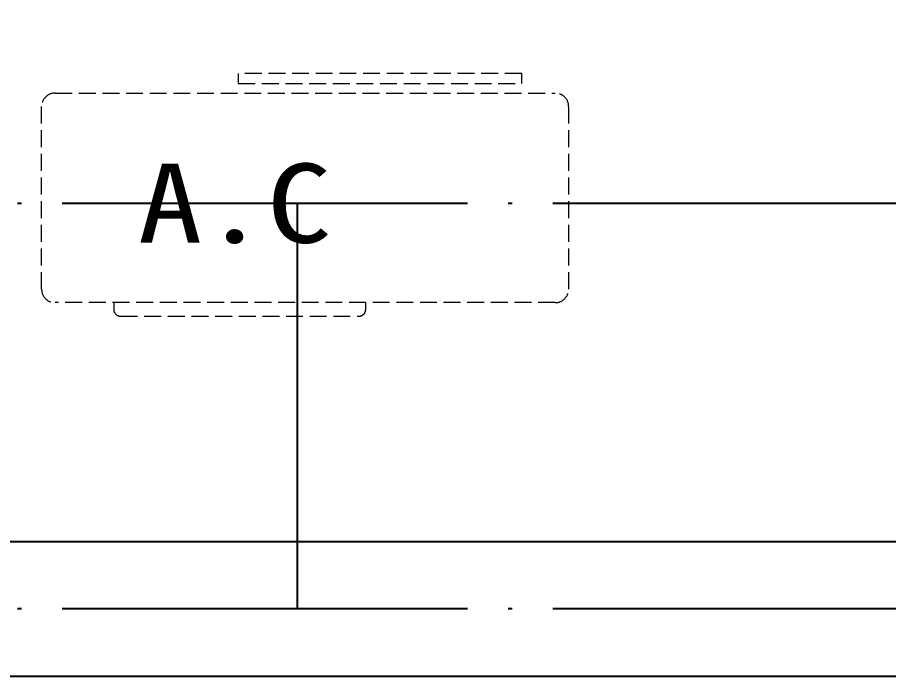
# Model space of a CAD drawing. Extents: x 27938 to 1507990, y 110129 to 923079.
# Drawn here: x 862552 to 863842, y 209307 to 210282 of the extents above; entities that cross this region are included whole.
import ezdxf

# ---------------------------------------------------------------- set-up
doc = ezdxf.new("R2010")
doc.units = 0
doc.header["$LTSCALE"] = 1000
doc.header["$MEASUREMENT"] = 0
doc.linetypes.add('DASH', pattern=[0.35, 0.25, -0.1])
doc.linetypes.add('DOTE', pattern=[2.42, 2, -0.2, 0.02, -0.2])
for name, color, linetype in [('----建筑底图', 8, 'Continuous'), ('DOTE', 1, 'Continuous'), ('ROOF', 4, 'Continuous')]:
    doc.layers.add(name, color=color, linetype=linetype)
doc.layers.add('平面-空调预留孔', color=173, linetype='Continuous', lineweight=15)
doc.styles.add('黑体', font='simhei.ttf')

# ---------------------------------------------------------------- blocks, each defined once
blk = doc.blocks.new('gsergvr')
at = {"layer": '平面-空调预留孔', "linetype": 'DASH', "ltscale": 0.1}
for p, q in [((34075.4, 17176.2), (34075.4, 17166.2)), ((34448.2, 17166.2), (34448.2, 17176.2)), ((34085.4, 17156.2), (34438.2, 17156.2))]:
    blk.add_line(p, q, dxfattribs=at)
blk.add_lwpolyline([(34679.3, 17515.3), (34259.5, 17515.3), (34259.5, 17500.2), (34679.3, 17500.2)], close=True, dxfattribs=at)
blk.add_lwpolyline([(34728.6, 17176.2), (33988.6, 17176.2, -0.414214), (33968.6, 17196.2), (33968.6, 17466.2, -0.414214), (33988.6, 17486.2), (34728.6, 17486.2, -0.414214), (34748.6, 17466.2), (34748.6, 17196.2, -0.414214)], format="xyb", close=True, dxfattribs=at)
for centre, start, end in [((34085.4, 17166.2), 180, 270), ((34438.2, 17166.2), 270, 0)]:
    blk.add_arc(centre, 10, start, end, dxfattribs=at)
at = {"layer": '平面-空调预留孔', "color": 251, "linetype": 'DASH', "ltscale": 0.1, "true_color": 0x636466, "style": '黑体', "width": 1.2}
blk.add_text('A.C', height=117.05, dxfattribs=at).set_placement((34110.9, 17264.8))
blk = doc.blocks.new('rtyryrtyeeretee')
at = {"layer": '平面-空调预留孔'}
blk.add_blockref('gsergvr', (635673.5, 326705.8), dxfattribs=at)
blk = doc.blocks.new('A$C7FBD0C6F')
at = {"layer": 'DOTE', "color": 169, "linetype": 'DOTE', "ltscale": 0.3}
for p, q in [((66302.5, -28599.8), (12302.5, -28599.8)), ((49352.5, -28599.8), (49352.5, -29199.8)), ((66302.5, -29199.8), (12302.5, -29199.8))]:
    blk.add_line(p, q, dxfattribs=at)
at = {"layer": 'ROOF', "color": 8, "ltscale": 0.8}
for points in [[(53902.5, -18199.8), (53902.5, -16749.8), (49702.5, -16749.8), (49702.5, -18199.8), (50502.5, -18199.8), (50502.5, -20799.5), (48502.7, -20799.5), (48502.7, -20199.8), (44102.5, -20199.8), (44102.5, -22999.8), (42252.5, -22999.8), (42252.5, -27299.7), (48702.5, -27299.9), (48702.5, -29099.8), (54902.4, -29099.8), (54902.4, -27299.9), (60702.5, -27299.7), (60702.5, -22999.8), (59502.5, -22999.8), (59502.5, -20199.8), (57902.5, -20199.8), (57902.5, -22999.8), (53152.5, -22999.8)], [(60902.5, -29299.8), (41852.5, -29299.8), (41852.5, -27299.8), (41552.5, -27299.8)]]:
    blk.add_lwpolyline(points, dxfattribs=at)
at = {"color": 8}
blk.add_blockref('rtyryrtyeeretee', (-620668, -372628.7), dxfattribs=at)

msp = doc.modelspace()

# ---------------------------------------------------------------- block references
at = {"layer": '----建筑底图', "ltscale": 0.5}
msp.add_blockref('A$C7FBD0C6F', (813614.1, 238606.8), dxfattribs=at)

doc.saveas('drawing.dxf')
